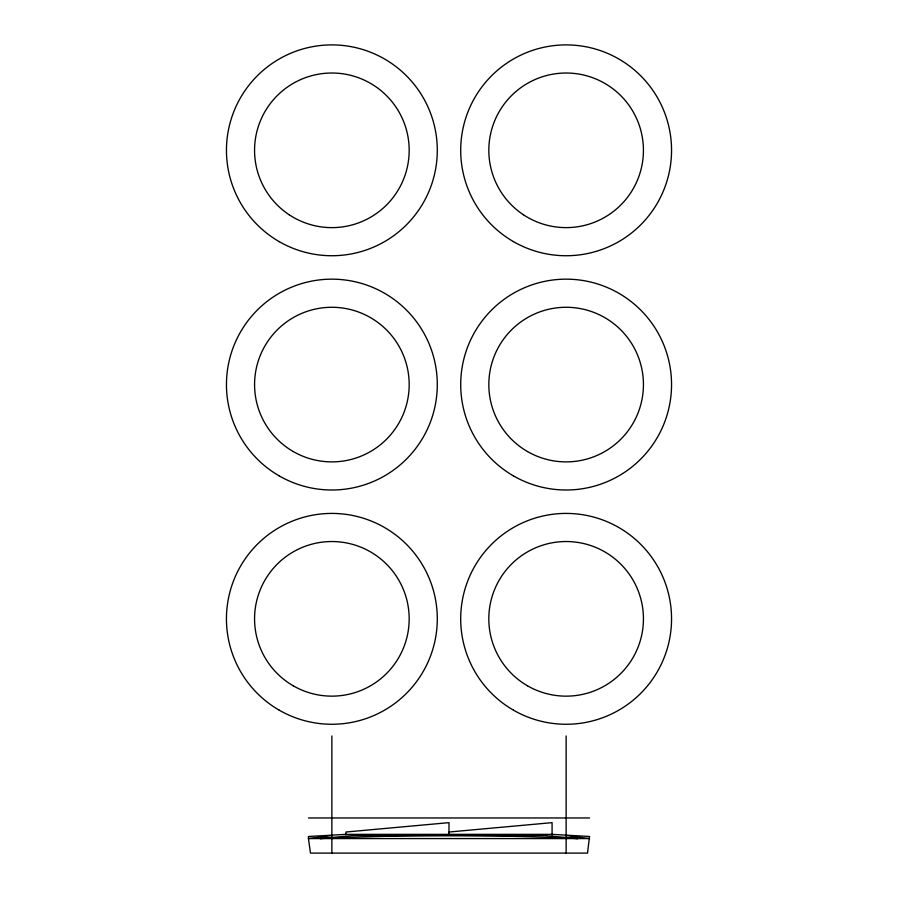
<?xml version="1.0" encoding="UTF-8"?>
<svg xmlns="http://www.w3.org/2000/svg" width="898" height="898" viewBox="0 0 898 898"><rect width="100%" height="100%" fill="white"/><g stroke="black" fill="none" stroke-linecap="round" stroke-linejoin="round"><path stroke-width="1.35" d="M331.867 835.533L308.441 838.575L310.484 853.1L587.516 853.1L589.559 836.498L552.079 834.354L345.921 834.354L308.441 836.498L308.441 838.575L589.559 838.575L566.133 835.533M449 832.019L552.079 822.647L552.079 835.106M308.441 817.966L589.559 817.966M566.133 735.967L566.133 853.1M449 835.106L449 822.647L345.921 832.019L345.921 834.657M331.867 735.967L331.867 853.1M353.543 835.533L320.159 838.575A2801.726 2801.726 0 0 1 577.841 838.575L544.457 835.533L353.543 835.533M279.166 241.607A105.414 105.414 0 0 0 437.292 150.314A105.414 105.414 0 0 0 279.166 59.021A105.414 105.414 0 0 0 279.166 241.607M289.089 214.712A77.307 77.307 0 0 0 409.028 155.174A77.307 77.307 0 0 0 297.496 81.078A77.307 77.307 0 0 0 289.089 214.712M279.166 710.138A105.414 105.414 0 0 0 437.292 618.834A105.414 105.414 0 0 0 279.166 527.541A105.414 105.414 0 0 0 279.166 710.138M293.219 685.791A77.307 77.307 0 0 0 409.174 618.834A77.307 77.307 0 0 0 293.219 551.888A77.307 77.307 0 0 0 293.219 685.791M513.42 475.873A105.414 105.414 0 0 0 671.547 384.58A105.414 105.414 0 0 0 513.42 293.287A105.414 105.414 0 0 0 513.42 475.873M527.474 451.526A77.307 77.307 0 0 0 643.439 384.58A77.307 77.307 0 0 0 527.474 317.634A77.307 77.307 0 0 0 527.474 451.526M513.42 241.607A105.414 105.414 0 0 0 671.547 150.314A105.414 105.414 0 0 0 513.42 59.021A105.414 105.414 0 0 0 513.42 241.607M523.354 214.712A77.307 77.307 0 0 0 643.282 155.174A77.307 77.307 0 0 0 531.762 81.078A77.307 77.307 0 0 0 523.354 214.712M513.42 710.138A105.414 105.414 0 0 0 671.547 618.834A105.414 105.414 0 0 0 513.42 527.541A105.414 105.414 0 0 0 513.42 710.138M527.474 685.791A77.307 77.307 0 0 0 643.439 618.834A77.307 77.307 0 0 0 527.474 551.888A77.307 77.307 0 0 0 527.474 685.791M279.166 475.873A105.414 105.414 0 0 0 437.292 384.58A105.414 105.414 0 0 0 279.166 293.287A105.414 105.414 0 0 0 279.166 475.873M293.219 451.526A77.307 77.307 0 0 0 409.174 384.58A77.307 77.307 0 0 0 293.219 317.634A77.307 77.307 0 0 0 293.219 451.526"/></g></svg>
